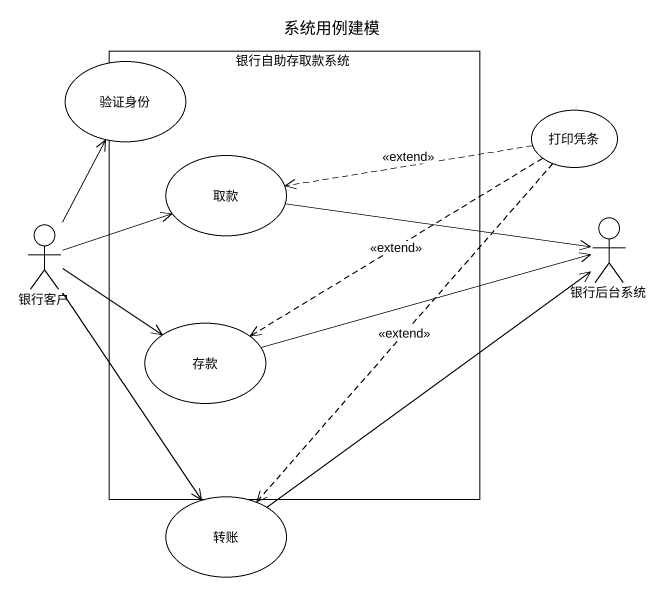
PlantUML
@startuml
title 系统用例建模
usecase 验证身份
rectangle 银行自助存取款系统 {
  usecase 取款
  usecase 存款
}
usecase 打印凭条
actor 银行客户
actor 银行后台系统
usecase 转账
打印凭条 .left.> 取款 : <<extend>>
打印凭条 ..> 存款 : <<extend>>
打印凭条 ..> 转账 : <<extend>>
银行客户 -up-> 验证身份
银行客户 -right-> 取款
银行客户 -right-> 存款
银行客户 --> 转账
银行后台系统 <-left- 取款
银行后台系统 <-left- 存款
银行后台系统 <-- 转账
@enduml
